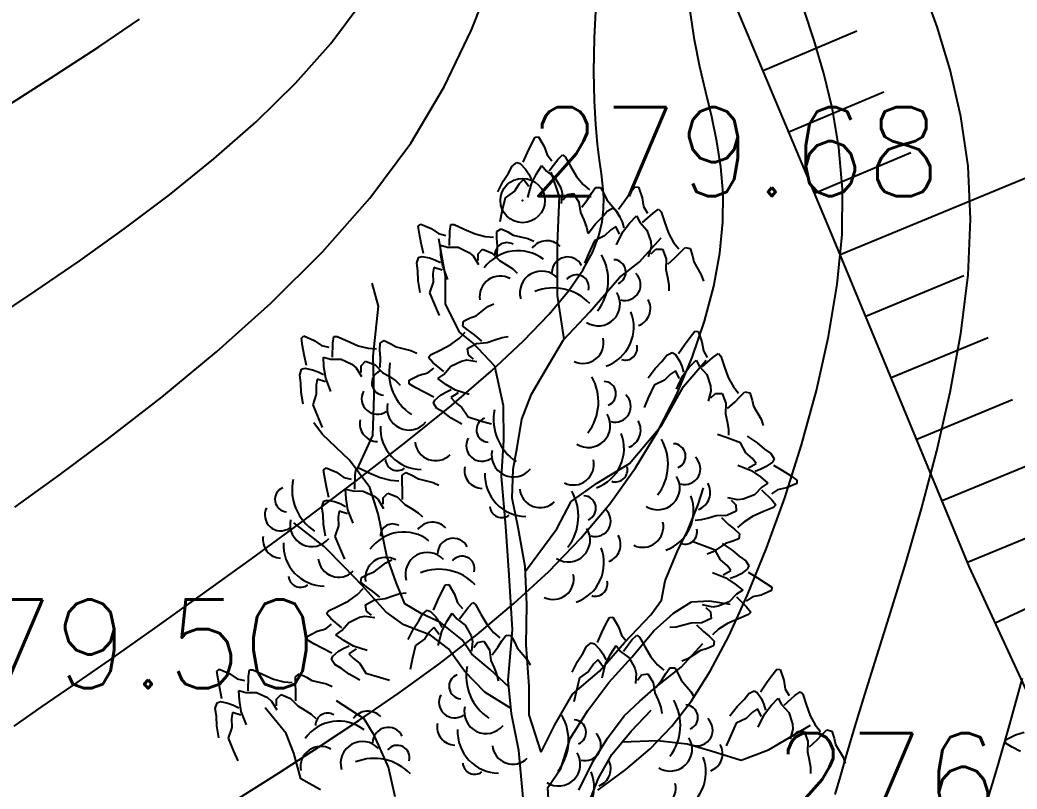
# Model space of a CAD drawing. Header units: millimetres. Extents: x 524954 to 526204, y 9523489 to 9524010.
# Drawn here: x 526040 to 526051.23, y 9523760.76 to 9523769.42 of the extents above; entities that cross this region are included whole.
import ezdxf

# ---------------------------------------------------------------- set-up
doc = ezdxf.new("R2010")
doc.units = ezdxf.units.MM
doc.header["$PDMODE"] = 32
doc.header["$PDSIZE"] = 0.5
doc.linetypes.add('ACAD_ISO12W100', pattern=[21, 12, -3, 0, -3, 0, -3])
for name, color, linetype in [('Arbre', 34, 'ACAD_ISO12W100'), ('CN_01_00', 3, 'Continuous'), ('CN_02_00', 4, 'Continuous'), ('CN_05_00', 6, 'Continuous'), ('CN_10_00', 1, 'Continuous'), ('Haut_Talus', 30, 'Continuous'), ('Talus', 2, 'Continuous'), ('TopoAlt', 3, 'Continuous'), ('TOPOJIS', 7, 'Continuous')]:
    doc.layers.add(name, color=color, linetype=linetype)
doc.styles.add('Simplex 1.0', font='Simplex.shx', dxfattribs={"width": 0.99, "height": 1})

# ---------------------------------------------------------------- blocks, each defined once
blk = doc.blocks.new('TCPOINT M')
at = {"color": 0}
blk.add_point((0, 0), dxfattribs=at)
at = {"layer": 'TopoAlt', "style": 'Simplex 1.0', "width": 0.99}
blk.add_attdef('ALT', (0.15, 0.15), '', height=1, dxfattribs=at)
blk = doc.blocks.new('v088')
at = {"color": 3, "linetype": 'Continuous'}
for p, q in [((-0.024, 12.318), (0.016, 12.396)), ((0.016, 12.396), (0.055, 12.4)), ((0.055, 12.4), (0.118, 12.291)), ((-0.069, 12.224), (-0.024, 12.318)), ((0.118, 12.291), (0.152, 12.195)), ((-0.118, 12.113), (-0.069, 12.224)), ((0.152, 12.195), (0.207, 12.131)), ((0.175, 12.015), (0.272, 12.144)), ((0.272, 12.144), (0.324, 12.197)), ((0.324, 12.197), (0.356, 12.175)), ((0.356, 12.175), (0.415, 12.069)), ((-0.283, 11.991), (-0.243, 12.069)), ((-0.243, 12.069), (-0.188, 12.111)), ((-0.188, 12.111), (-0.15, 12.099)), ((-0.15, 12.099), (-0.092, 12.035)), ((-0.092, 12.035), (-0.054, 11.98)), ((0.032, 11.984), (0.092, 12.078)), ((0.092, 12.078), (0.144, 12.013)), ((0.415, 12.069), (0.484, 11.953)), ((-0.344, 11.901), (-0.283, 11.991)), ((-0.112, 11.918), (-0.162, 11.869)), ((-0.054, 11.839), (-0.112, 11.918)), ((-0.054, 11.98), (-0.022, 11.919)), ((-0.025, 11.872), (0.032, 11.984)), ((0.144, 12.013), (0.24, 11.942)), ((0.24, 11.942), (0.305, 11.825)), ((0.484, 11.953), (0.56, 11.862)), ((-0.403, 11.78), (-0.344, 11.901)), ((-0.162, 11.869), (-0.217, 11.788)), ((-0.066, 11.715), (-0.025, 11.872)), ((0.305, 11.825), (0.32, 11.765)), ((0.56, 11.862), (0.63, 11.801)), ((0.653, 11.766), (0.699, 11.829)), ((0.699, 11.829), (0.754, 11.828)), ((0.754, 11.828), (0.796, 11.754)), ((1.089, 11.768), (1.142, 11.837)), ((1.142, 11.837), (1.181, 11.833)), ((1.181, 11.833), (1.223, 11.714)), ((-0.32, 11.714), (-0.357, 11.558)), ((-0.217, 11.788), (-0.32, 11.714)), ((0.32, 11.765), (0.311, 11.65)), ((0.334, 11.69), (0.378, 11.749)), ((0.378, 11.749), (0.45, 11.762)), ((0.45, 11.762), (0.511, 11.664)), ((0.542, 11.608), (0.608, 11.694)), ((0.608, 11.694), (0.653, 11.766)), ((0.796, 11.754), (0.824, 11.689)), ((0.824, 11.689), (0.934, 11.561)), ((0.958, 11.583), (1.027, 11.683)), ((1.027, 11.683), (1.089, 11.768)), ((1.223, 11.714), (1.239, 11.614)), ((0.511, 11.664), (0.53, 11.547)), ((0.827, 11.564), (0.889, 11.595)), ((0.889, 11.595), (0.923, 11.575)), ((0.923, 11.575), (0.969, 11.502)), ((1.239, 11.614), (1.281, 11.541)), ((1.346, 11.541), (1.408, 11.583)), ((1.408, 11.583), (1.435, 11.556)), ((-0.357, 11.558), (-0.382, 11.444)), ((0.53, 11.547), (0.565, 11.463)), ((0.565, 11.463), (0.596, 11.383)), ((0.696, 11.418), (0.773, 11.494)), ((0.773, 11.494), (0.827, 11.564)), ((0.934, 11.561), (0.97, 11.497)), ((0.969, 11.502), (0.996, 11.441)), ((1.081, 11.429), (1.158, 11.51)), ((1.158, 11.51), (1.196, 11.437)), ((1.227, 11.433), (1.346, 11.541)), ((1.435, 11.556), (1.473, 11.441)), ((-1.299, 11.392), (-1.27, 11.417)), ((-1.285, 11.305), (-1.299, 11.392)), ((-1.27, 11.417), (-1.154, 11.366)), ((-1.154, 11.366), (-1.07, 11.309)), ((-0.943, 11.337), (-0.932, 11.411)), ((-0.932, 11.411), (-0.894, 11.412)), ((-0.894, 11.412), (-0.784, 11.361)), ((-0.784, 11.361), (-0.66, 11.307)), ((-0.413, 11.333), (-0.367, 11.365)), ((-0.367, 11.365), (-0.29, 11.329)), ((0.596, 11.383), (0.609, 11.315)), ((0.615, 11.31), (0.696, 11.418)), ((0.869, 11.352), (0.8, 11.283)), ((0.927, 11.391), (0.869, 11.352)), ((0.969, 11.302), (0.927, 11.391)), ((0.996, 11.441), (1.016, 11.375)), ((1.004, 11.329), (1.081, 11.429)), ((1.196, 11.437), (1.277, 11.348)), ((1.277, 11.348), (1.319, 11.221)), ((1.473, 11.441), (1.519, 11.314)), ((-1.266, 11.203), (-1.285, 11.305)), ((-1.07, 11.309), (-0.988, 11.29)), ((-0.947, 11.176), (-0.943, 11.337)), ((-0.66, 11.307), (-0.544, 11.278)), ((-0.544, 11.278), (-0.452, 11.27)), ((-0.413, 11.254), (-0.413, 11.333)), ((-0.408, 11.17), (-0.413, 11.254)), ((-0.29, 11.329), (-0.229, 11.292)), ((-0.229, 11.292), (-0.065, 11.254)), ((-0.065, 11.254), (0.001, 11.223)), ((0.8, 11.283), (0.685, 11.229)), ((0.935, 11.183), (1.004, 11.329)), ((1.519, 11.314), (1.577, 11.21)), ((-1.241, 11.084), (-1.266, 11.203)), ((-1.05, 11.179), (-0.971, 11.157)), ((-1.044, 11.067), (-1.05, 11.179)), ((-0.971, 11.157), (-0.851, 11.155)), ((-0.851, 11.155), (-0.73, 11.098)), ((-0.626, 11.08), (-0.576, 11.133)), ((-0.576, 11.133), (-0.468, 11.09)), ((-0.41, 11.061), (-0.408, 11.17)), ((0.685, 11.229), (0.619, 11.083)), ((1.323, 11.16), (1.292, 11.048)), ((1.319, 11.221), (1.323, 11.16)), ((1.323, 11.083), (1.377, 11.133)), ((1.377, 11.133), (1.45, 11.133)), ((1.45, 11.133), (1.492, 11.025)), ((1.577, 11.21), (1.635, 11.137)), ((1.65, 11.098), (1.708, 11.152)), ((1.708, 11.152), (1.762, 11.141)), ((1.762, 11.141), (1.789, 11.06)), ((-1.317, 10.975), (-1.297, 11.041)), ((-1.297, 11.041), (-1.259, 11.053)), ((-1.259, 11.053), (-1.174, 11.037)), ((-1.174, 11.037), (-1.111, 11.014)), ((-1.111, 11.014), (-1.05, 10.983)), ((-1.024, 10.943), (-1.044, 11.067)), ((-0.73, 11.098), (-0.682, 11.059)), ((-0.682, 11.059), (-0.622, 10.96)), ((-0.626, 11.006), (-0.626, 11.08)), ((-0.468, 11.09), (-0.384, 11.005)), ((0.619, 11.083), (0.573, 10.975)), ((1.492, 11.025), (1.489, 10.906)), ((1.512, 10.964), (1.592, 11.037)), ((1.592, 11.037), (1.65, 11.098)), ((1.789, 11.06), (1.804, 10.991)), ((-1.303, 10.889), (-1.317, 10.975)), ((-1.122, 10.929), (-1.134, 10.861)), ((-1.029, 10.899), (-1.122, 10.929)), ((-0.966, 10.792), (-1.024, 10.943)), ((-0.384, 11.005), (-0.307, 10.958)), ((-0.307, 10.958), (-0.234, 10.911)), ((-0.234, 10.911), (-0.184, 10.864)), ((1.489, 10.906), (1.508, 10.818)), ((1.804, 10.991), (1.889, 10.844)), ((-1.3, 10.78), (-1.303, 10.889)), ((-1.134, 10.861), (-1.131, 10.763)), ((1.508, 10.818), (1.523, 10.733)), ((1.889, 10.844), (1.912, 10.775)), ((-1.277, 10.647), (-1.3, 10.78)), ((-1.131, 10.763), (-1.171, 10.642)), ((1.523, 10.733), (1.523, 10.664)), ((-1.171, 10.642), (-1.109, 10.494)), ((-1.109, 10.494), (-1.063, 10.387)), ((-0.648, 10.385), (-0.514, 10.488)), ((-0.514, 10.488), (-0.448, 10.519)), ((-0.791, 10.323), (-0.715, 10.36)), ((-0.715, 10.36), (-0.648, 10.385)), ((-0.796, 10.268), (-0.791, 10.323)), ((-0.735, 10.218), (-0.796, 10.268)), ((-2.616, 10.132), (-2.587, 10.158)), ((-2.603, 10.046), (-2.616, 10.132)), ((-2.587, 10.158), (-2.471, 10.107)), ((-2.261, 10.077), (-2.249, 10.151)), ((-2.249, 10.151), (-2.211, 10.152)), ((-2.211, 10.152), (-2.101, 10.101)), ((-0.931, 10.06), (-0.836, 10.131)), ((-0.836, 10.131), (-0.771, 10.198)), ((-0.666, 10.169), (-0.735, 10.218)), ((-0.583, 10.098), (-0.666, 10.169)), ((-0.523, 10.083), (-0.438, 10.113)), ((-0.438, 10.113), (-0.356, 10.14)), ((-0.356, 10.14), (-0.287, 10.149)), ((1.7, 10.058), (1.762, 10.142)), ((1.762, 10.142), (1.816, 10.212)), ((1.816, 10.212), (1.854, 10.208)), ((1.854, 10.208), (1.896, 10.089)), ((-2.583, 9.943), (-2.603, 10.046)), ((-2.471, 10.107), (-2.388, 10.049)), ((-2.388, 10.049), (-2.306, 10.03)), ((-2.264, 9.917), (-2.261, 10.077)), ((-2.101, 10.101), (-1.977, 10.047)), ((-1.977, 10.047), (-1.862, 10.018)), ((-1.862, 10.018), (-1.769, 10.01)), ((-1.731, 9.995), (-1.73, 10.074)), ((-1.73, 10.074), (-1.685, 10.105)), ((-1.685, 10.105), (-1.608, 10.069)), ((-1.608, 10.069), (-1.547, 10.033)), ((-1.547, 10.033), (-1.382, 9.994)), ((-1.161, 9.945), (-1.051, 9.998)), ((-1.051, 9.998), (-0.931, 10.06)), ((-0.743, 10.015), (-0.642, 10.071)), ((-0.734, 9.943), (-0.743, 10.015)), ((-0.642, 10.071), (-0.523, 10.083)), ((1.631, 9.958), (1.7, 10.058)), ((1.896, 10.089), (1.912, 9.989)), ((-2.558, 9.824), (-2.583, 9.943)), ((-2.368, 9.919), (-2.288, 9.897)), ((-2.362, 9.808), (-2.368, 9.919)), ((-2.288, 9.897), (-2.168, 9.895)), ((-2.168, 9.895), (-2.047, 9.839)), ((-1.725, 9.911), (-1.731, 9.995)), ((-1.728, 9.802), (-1.725, 9.911)), ((-1.382, 9.994), (-1.316, 9.963)), ((-1.184, 9.915), (-1.161, 9.945)), ((-1.134, 9.859), (-1.184, 9.915)), ((-0.814, 9.874), (-0.753, 9.886)), ((-0.753, 9.886), (-0.639, 9.87)), ((-0.677, 9.896), (-0.734, 9.943)), ((1.446, 9.869), (1.5, 9.939)), ((1.5, 9.939), (1.562, 9.969)), ((1.562, 9.969), (1.596, 9.95)), ((1.596, 9.95), (1.643, 9.877)), ((1.754, 9.804), (1.831, 9.885)), ((1.831, 9.885), (1.869, 9.812)), ((1.9, 9.808), (2.019, 9.915)), ((1.912, 9.989), (1.954, 9.915)), ((2.019, 9.915), (2.081, 9.958)), ((2.081, 9.958), (2.108, 9.931)), ((2.108, 9.931), (2.146, 9.815)), ((-2.634, 9.715), (-2.614, 9.781)), ((-2.614, 9.781), (-2.576, 9.793)), ((-2.576, 9.793), (-2.492, 9.777)), ((-2.492, 9.777), (-2.428, 9.754)), ((-2.342, 9.683), (-2.362, 9.808)), ((-2.047, 9.839), (-2, 9.799)), ((-2, 9.799), (-1.94, 9.7)), ((-1.944, 9.746), (-1.943, 9.82)), ((-1.943, 9.82), (-1.893, 9.873)), ((-1.893, 9.873), (-1.786, 9.83)), ((-1.786, 9.83), (-1.702, 9.745)), ((-1.192, 9.743), (-1.125, 9.794)), ((-1.012, 9.755), (-1.134, 9.859)), ((-1.011, 9.724), (-0.934, 9.816)), ((-0.934, 9.816), (-0.814, 9.874)), ((1.289, 9.685), (1.369, 9.792)), ((1.369, 9.792), (1.446, 9.869)), ((1.643, 9.877), (1.669, 9.815)), ((1.669, 9.815), (1.689, 9.75)), ((1.677, 9.704), (1.754, 9.804)), ((1.869, 9.812), (1.95, 9.723)), ((2.146, 9.815), (2.193, 9.689)), ((-2.621, 9.629), (-2.634, 9.715)), ((-2.439, 9.669), (-2.451, 9.601)), ((-2.346, 9.639), (-2.439, 9.669)), ((-2.428, 9.754), (-2.368, 9.723)), ((-2.283, 9.532), (-2.342, 9.683)), ((-1.702, 9.745), (-1.624, 9.699)), ((-1.624, 9.699), (-1.552, 9.652)), ((-1.402, 9.657), (-1.289, 9.715)), ((-1.289, 9.715), (-1.192, 9.743)), ((-1.079, 9.676), (-1.011, 9.724)), ((-0.989, 9.611), (-1.079, 9.676)), ((1.542, 9.727), (1.473, 9.658)), ((1.6, 9.765), (1.542, 9.727)), ((1.643, 9.677), (1.6, 9.765)), ((1.608, 9.558), (1.677, 9.704)), ((1.95, 9.723), (1.993, 9.596)), ((2.193, 9.689), (2.25, 9.585)), ((-2.617, 9.52), (-2.621, 9.629)), ((-2.451, 9.601), (-2.448, 9.503)), ((-1.552, 9.652), (-1.502, 9.604)), ((-1.401, 9.619), (-1.402, 9.657)), ((-1.325, 9.574), (-1.401, 9.619)), ((-1.233, 9.524), (-1.325, 9.574)), ((-0.88, 9.547), (-0.989, 9.611)), ((-0.989, 9.525), (-0.927, 9.553)), ((-0.726, 9.498), (-0.88, 9.547)), ((1.358, 9.604), (1.292, 9.458)), ((1.473, 9.658), (1.358, 9.604)), ((1.993, 9.596), (1.996, 9.535)), ((2.25, 9.585), (2.308, 9.512)), ((-2.595, 9.387), (-2.617, 9.52)), ((-2.448, 9.503), (-2.488, 9.382)), ((-1.125, 9.469), (-1.233, 9.524)), ((-1.128, 9.398), (-1.113, 9.435)), ((-1.113, 9.435), (-1.047, 9.49)), ((-1.047, 9.49), (-0.989, 9.525)), ((-0.848, 9.516), (-0.931, 9.463)), ((-0.931, 9.463), (-0.885, 9.411)), ((1.292, 9.458), (1.246, 9.35)), ((1.996, 9.535), (1.966, 9.423)), ((1.996, 9.458), (2.05, 9.508)), ((2.05, 9.508), (2.123, 9.508)), ((2.123, 9.508), (2.166, 9.4)), ((2.266, 9.412), (2.323, 9.473)), ((2.323, 9.473), (2.381, 9.527)), ((2.381, 9.527), (2.435, 9.515)), ((2.435, 9.515), (2.462, 9.435)), ((2.462, 9.435), (2.477, 9.365)), ((-2.488, 9.382), (-2.427, 9.234)), ((-1.089, 9.341), (-1.128, 9.398)), ((-1.014, 9.297), (-1.089, 9.341)), ((-0.885, 9.411), (-0.807, 9.351)), ((-0.807, 9.351), (-0.739, 9.244)), ((2.166, 9.4), (2.162, 9.281)), ((2.185, 9.338), (2.266, 9.412)), ((2.477, 9.365), (2.562, 9.219)), ((-2.427, 9.234), (-2.38, 9.127)), ((-0.927, 9.231), (-1.014, 9.297)), ((-0.81, 9.165), (-0.927, 9.231)), ((-0.739, 9.244), (-0.586, 9.198)), ((2.162, 9.281), (2.181, 9.192)), ((2.562, 9.219), (2.585, 9.15)), ((-0.586, 9.198), (-0.473, 9.166)), ((2.181, 9.192), (2.196, 9.108)), ((2.196, 9.108), (2.196, 9.038)), ((2.18, 9.009), (2.07, 9.048)), ((2.33, 8.953), (2.18, 9.009)), ((2.406, 9.027), (2.519, 8.953)), ((2.391, 8.841), (2.33, 8.953)), ((2.519, 8.953), (2.601, 8.881)), ((2.601, 8.881), (2.673, 8.832)), ((2.465, 8.776), (2.391, 8.841)), ((2.507, 8.721), (2.465, 8.776)), ((2.673, 8.832), (2.708, 8.773)), ((2.708, 8.773), (2.691, 8.737)), ((-2.366, 8.647), (-2.337, 8.672)), ((-2.337, 8.672), (-2.221, 8.621)), ((-2.011, 8.592), (-1.999, 8.665)), ((-1.999, 8.665), (-1.961, 8.666)), ((-1.961, 8.666), (-1.851, 8.615)), ((2.3, 8.701), (2.45, 8.641)), ((2.421, 8.673), (2.507, 8.721)), ((2.561, 8.655), (2.497, 8.632)), ((2.621, 8.686), (2.561, 8.655)), ((2.691, 8.737), (2.621, 8.686)), ((2.701, 8.703), (2.805, 8.64)), ((-2.353, 8.56), (-2.366, 8.647)), ((-2.333, 8.457), (-2.353, 8.56)), ((-2.221, 8.621), (-2.138, 8.563)), ((-2.138, 8.563), (-2.056, 8.544)), ((-2.014, 8.431), (-2.011, 8.592)), ((-1.851, 8.615), (-1.727, 8.562)), ((-1.727, 8.562), (-1.612, 8.532)), ((-1.481, 8.509), (-1.48, 8.588)), ((-1.48, 8.588), (-1.435, 8.619)), ((-1.435, 8.619), (-1.357, 8.583)), ((-1.357, 8.583), (-1.297, 8.547)), ((-1.297, 8.547), (-1.132, 8.508)), ((2.45, 8.641), (2.555, 8.57)), ((2.555, 8.57), (2.64, 8.498)), ((2.805, 8.64), (2.893, 8.584)), ((2.893, 8.584), (2.966, 8.534)), ((-2.308, 8.338), (-2.333, 8.457)), ((-2.118, 8.433), (-2.038, 8.411)), ((-2.112, 8.322), (-2.118, 8.433)), ((-1.612, 8.532), (-1.519, 8.524)), ((-1.475, 8.425), (-1.481, 8.509)), ((-1.478, 8.316), (-1.475, 8.425)), ((-1.132, 8.508), (-1.066, 8.477)), ((2.57, 8.455), (2.487, 8.369)), ((2.568, 8.425), (2.683, 8.312)), ((2.64, 8.498), (2.57, 8.455)), ((2.749, 8.424), (2.679, 8.378)), ((2.848, 8.446), (2.749, 8.424)), ((2.964, 8.496), (2.848, 8.446)), ((2.966, 8.534), (2.964, 8.496)), ((-2.092, 8.197), (-2.112, 8.322)), ((-2.038, 8.411), (-1.918, 8.409)), ((-1.918, 8.409), (-1.797, 8.353)), ((-1.797, 8.353), (-1.75, 8.313)), ((-1.75, 8.313), (-1.69, 8.215)), ((-1.694, 8.261), (-1.693, 8.334)), ((-1.693, 8.334), (-1.643, 8.387)), ((-1.643, 8.387), (-1.536, 8.344)), ((-1.536, 8.344), (-1.452, 8.259)), ((2.301, 8.311), (2.188, 8.335)), ((2.362, 8.319), (2.301, 8.311)), ((2.487, 8.369), (2.362, 8.319)), ((2.683, 8.312), (2.729, 8.254)), ((-2.384, 8.23), (-2.364, 8.296)), ((-2.371, 8.143), (-2.384, 8.23)), ((-2.364, 8.296), (-2.326, 8.308)), ((-2.326, 8.308), (-2.242, 8.291)), ((-2.242, 8.291), (-2.178, 8.268)), ((-2.178, 8.268), (-2.118, 8.237)), ((-1.452, 8.259), (-1.374, 8.213)), ((-1.374, 8.213), (-1.302, 8.166)), ((2.225, 8.306), (2.278, 8.256)), ((2.278, 8.256), (2.282, 8.183)), ((2.704, 8.225), (2.591, 8.179)), ((2.729, 8.254), (2.704, 8.225)), ((-2.367, 8.034), (-2.371, 8.143)), ((-2.189, 8.184), (-2.201, 8.115)), ((-2.201, 8.115), (-2.198, 8.017)), ((-2.096, 8.154), (-2.189, 8.184)), ((-2.033, 8.047), (-2.092, 8.197)), ((-1.302, 8.166), (-1.252, 8.118)), ((1.971, 8.105), (1.888, 8.085)), ((2.058, 8.13), (1.971, 8.105)), ((2.178, 8.134), (2.058, 8.13)), ((2.117, 8.111), (2.195, 8.035)), ((2.282, 8.183), (2.178, 8.134)), ((2.467, 8.125), (2.367, 8.061)), ((2.591, 8.179), (2.467, 8.125)), ((-2.345, 7.902), (-2.367, 8.034)), ((-2.198, 8.017), (-2.238, 7.897)), ((1.888, 8.085), (1.819, 8.08)), ((2.195, 8.035), (2.261, 7.981)), ((2.261, 7.981), (2.318, 7.927)), ((2.367, 8.061), (2.298, 7.999)), ((-2.238, 7.897), (-2.177, 7.749)), ((2.31, 7.872), (2.231, 7.841)), ((2.318, 7.927), (2.31, 7.872)), ((1.896, 7.802), (1.786, 7.841)), ((2.046, 7.746), (1.896, 7.802)), ((2.163, 7.821), (2.022, 7.727)), ((2.123, 7.82), (2.235, 7.746)), ((2.231, 7.841), (2.163, 7.821)), ((-2.177, 7.749), (-2.13, 7.641)), ((2.022, 7.727), (1.955, 7.7)), ((2.107, 7.634), (2.046, 7.746)), ((2.235, 7.746), (2.317, 7.675)), ((2.317, 7.675), (2.389, 7.625)), ((-1.797, 7.5), (-1.663, 7.603)), ((-1.663, 7.603), (-1.598, 7.634)), ((2.181, 7.57), (2.107, 7.634)), ((2.223, 7.514), (2.181, 7.57)), ((2.407, 7.53), (2.337, 7.479)), ((2.389, 7.625), (2.424, 7.566)), ((2.424, 7.566), (2.407, 7.53)), ((-1.945, 7.383), (-1.94, 7.438)), ((-1.94, 7.438), (-1.864, 7.475)), ((-1.864, 7.475), (-1.797, 7.5)), ((2.016, 7.494), (2.166, 7.434)), ((2.137, 7.467), (2.223, 7.514)), ((2.166, 7.434), (2.271, 7.363)), ((2.277, 7.448), (2.213, 7.425)), ((2.337, 7.479), (2.277, 7.448)), ((2.417, 7.496), (2.521, 7.433)), ((2.521, 7.433), (2.609, 7.377)), ((-1.985, 7.246), (-1.92, 7.313)), ((-1.884, 7.333), (-1.945, 7.383)), ((-1.815, 7.284), (-1.884, 7.333)), ((-1.034, 7.275), (-0.994, 7.353)), ((-0.994, 7.353), (-0.955, 7.356)), ((-0.955, 7.356), (-0.891, 7.247)), ((2.271, 7.363), (2.357, 7.292)), ((2.609, 7.377), (2.682, 7.328)), ((2.682, 7.328), (2.68, 7.289)), ((-2.081, 7.175), (-1.985, 7.246)), ((-1.732, 7.213), (-1.815, 7.284)), ((-1.791, 7.186), (-1.672, 7.198)), ((-1.672, 7.198), (-1.587, 7.228)), ((-1.587, 7.228), (-1.505, 7.255)), ((-1.505, 7.255), (-1.436, 7.264)), ((-1.078, 7.18), (-1.034, 7.275)), ((-0.891, 7.247), (-0.858, 7.151)), ((2.286, 7.249), (2.203, 7.162)), ((2.284, 7.218), (2.399, 7.105)), ((2.357, 7.292), (2.286, 7.249)), ((2.465, 7.218), (2.395, 7.171)), ((2.564, 7.239), (2.465, 7.218)), ((2.68, 7.289), (2.564, 7.239)), ((-2.31, 7.06), (-2.2, 7.113)), ((-2.2, 7.113), (-2.081, 7.175)), ((-1.892, 7.13), (-1.791, 7.186)), ((-1.883, 7.058), (-1.892, 7.13)), ((-1.128, 7.069), (-1.078, 7.18)), ((-0.858, 7.151), (-0.802, 7.088)), ((-0.835, 6.972), (-0.738, 7.1)), ((-0.738, 7.1), (-0.686, 7.153)), ((-0.686, 7.153), (-0.654, 7.131)), ((-0.654, 7.131), (-0.595, 7.025)), ((2.018, 7.104), (1.904, 7.128)), ((1.941, 7.1), (1.994, 7.049)), ((2.079, 7.112), (2.018, 7.104)), ((2.203, 7.162), (2.079, 7.112)), ((2.399, 7.105), (2.445, 7.047)), ((-2.333, 7.03), (-2.31, 7.06)), ((-2.283, 6.974), (-2.333, 7.03)), ((-2.161, 6.87), (-2.283, 6.974)), ((-2.083, 6.931), (-1.963, 6.989)), ((-1.963, 6.989), (-1.902, 7.001)), ((-1.902, 7.001), (-1.788, 6.985)), ((-1.826, 7.011), (-1.883, 7.058)), ((-1.293, 6.947), (-1.253, 7.025)), ((-1.253, 7.025), (-1.198, 7.067)), ((-1.198, 7.067), (-1.16, 7.055)), ((-1.16, 7.055), (-1.101, 6.992)), ((-1.101, 6.992), (-1.063, 6.936)), ((-0.978, 6.941), (-0.918, 7.034)), ((-0.918, 7.034), (-0.866, 6.97)), ((-0.866, 6.97), (-0.77, 6.898)), ((-0.595, 7.025), (-0.526, 6.909)), ((0.813, 6.909), (0.853, 6.987)), ((0.853, 6.987), (0.891, 6.991)), ((0.891, 6.991), (0.955, 6.881)), ((1.999, 6.976), (1.894, 6.927)), ((1.994, 7.049), (1.999, 6.976)), ((2.307, 6.972), (2.184, 6.918)), ((2.42, 7.018), (2.307, 6.972)), ((2.445, 7.047), (2.42, 7.018)), ((-2.439, 6.83), (-2.342, 6.858)), ((-2.342, 6.858), (-2.275, 6.909)), ((-2.161, 6.839), (-2.083, 6.931)), ((-1.413, 6.737), (-1.354, 6.857)), ((-1.354, 6.857), (-1.293, 6.947)), ((-1.122, 6.874), (-1.172, 6.826)), ((-1.064, 6.795), (-1.122, 6.874)), ((-1.063, 6.936), (-1.032, 6.875)), ((-1.035, 6.828), (-0.978, 6.941)), ((-0.77, 6.898), (-0.705, 6.781)), ((-0.526, 6.909), (-0.45, 6.818)), ((0.768, 6.815), (0.813, 6.909)), ((0.955, 6.881), (0.989, 6.786)), ((1.604, 6.878), (1.535, 6.874)), ((1.688, 6.899), (1.604, 6.878)), ((1.775, 6.923), (1.688, 6.899)), ((1.894, 6.927), (1.775, 6.923)), ((1.834, 6.904), (1.912, 6.828)), ((2.084, 6.854), (2.014, 6.792)), ((2.184, 6.918), (2.084, 6.854)), ((-2.551, 6.772), (-2.439, 6.83)), ((-2.55, 6.734), (-2.551, 6.772)), ((-2.228, 6.791), (-2.161, 6.839)), ((-2.138, 6.726), (-2.228, 6.791)), ((-1.227, 6.745), (-1.33, 6.67)), ((-1.172, 6.826), (-1.227, 6.745)), ((-1.076, 6.671), (-1.035, 6.828)), ((-0.705, 6.781), (-0.69, 6.721)), ((-0.45, 6.818), (-0.379, 6.757)), ((-0.357, 6.722), (-0.31, 6.785)), ((-0.31, 6.785), (-0.255, 6.784)), ((-0.255, 6.784), (-0.214, 6.71)), ((0.719, 6.703), (0.768, 6.815)), ((0.989, 6.786), (1.044, 6.722)), ((1.108, 6.734), (1.161, 6.787)), ((1.161, 6.787), (1.192, 6.766)), ((1.192, 6.766), (1.252, 6.66)), ((1.912, 6.828), (1.977, 6.774)), ((1.977, 6.774), (2.034, 6.72)), ((-2.475, 6.689), (-2.55, 6.734)), ((-2.383, 6.639), (-2.475, 6.689)), ((-2.274, 6.584), (-2.383, 6.639)), ((-2.196, 6.606), (-2.138, 6.64)), ((-2.029, 6.662), (-2.138, 6.726)), ((-2.138, 6.64), (-2.076, 6.668)), ((-1.998, 6.632), (-2.08, 6.578)), ((-1.875, 6.613), (-2.029, 6.662)), ((-1.33, 6.67), (-1.367, 6.514)), ((-0.69, 6.721), (-0.699, 6.606)), ((-0.675, 6.646), (-0.632, 6.705)), ((-0.632, 6.705), (-0.56, 6.719)), ((-0.56, 6.719), (-0.498, 6.621)), ((-0.468, 6.564), (-0.402, 6.651)), ((-0.402, 6.651), (-0.357, 6.722)), ((-0.214, 6.71), (-0.186, 6.645)), ((-0.186, 6.645), (-0.075, 6.517)), ((0.554, 6.582), (0.594, 6.66)), ((0.594, 6.66), (0.649, 6.702)), ((0.649, 6.702), (0.686, 6.689)), ((0.686, 6.689), (0.745, 6.626)), ((0.868, 6.575), (0.929, 6.669)), ((0.929, 6.669), (0.98, 6.604)), ((1.011, 6.606), (1.108, 6.734)), ((1.252, 6.66), (1.321, 6.544)), ((1.947, 6.634), (1.879, 6.614)), ((2.026, 6.666), (1.947, 6.634)), ((2.034, 6.72), (2.026, 6.666)), ((-2.277, 6.513), (-2.262, 6.55)), ((-2.262, 6.55), (-2.196, 6.606)), ((-2.08, 6.578), (-2.034, 6.526)), ((-2.034, 6.526), (-1.957, 6.466)), ((-1.367, 6.514), (-1.392, 6.4)), ((-0.498, 6.621), (-0.48, 6.503)), ((-0.075, 6.517), (-0.04, 6.453)), ((0.493, 6.492), (0.554, 6.582)), ((0.745, 6.626), (0.783, 6.571)), ((0.783, 6.571), (0.814, 6.51)), ((0.811, 6.463), (0.868, 6.575)), ((0.98, 6.604), (1.076, 6.532)), ((1.076, 6.532), (1.141, 6.416)), ((1.321, 6.544), (1.397, 6.452)), ((1.738, 6.52), (1.671, 6.493)), ((1.879, 6.614), (1.738, 6.52)), ((-3.568, 6.377), (-3.539, 6.402)), ((-3.539, 6.402), (-3.423, 6.351)), ((-2.238, 6.456), (-2.277, 6.513)), ((-2.163, 6.412), (-2.238, 6.456)), ((-2.076, 6.346), (-2.163, 6.412)), ((-1.957, 6.466), (-1.888, 6.359)), ((-0.48, 6.503), (-0.444, 6.419)), ((-0.444, 6.419), (-0.414, 6.339)), ((0.433, 6.371), (0.493, 6.492)), ((0.675, 6.46), (0.62, 6.379)), ((0.724, 6.509), (0.675, 6.46)), ((0.782, 6.43), (0.724, 6.509)), ((0.771, 6.306), (0.811, 6.463)), ((1.141, 6.416), (1.157, 6.356)), ((1.397, 6.452), (1.467, 6.391)), ((1.489, 6.356), (1.536, 6.42)), ((1.536, 6.42), (1.591, 6.419)), ((1.591, 6.419), (1.633, 6.344)), ((2.685, 6.334), (2.739, 6.404)), ((2.739, 6.404), (2.777, 6.4)), ((-3.555, 6.29), (-3.568, 6.377)), ((-3.535, 6.188), (-3.555, 6.29)), ((-3.423, 6.351), (-3.34, 6.294)), ((-3.34, 6.294), (-3.258, 6.275)), ((-3.216, 6.161), (-3.213, 6.322)), ((-3.213, 6.322), (-3.201, 6.396)), ((-3.201, 6.396), (-3.163, 6.397)), ((-3.163, 6.397), (-3.053, 6.346)), ((-3.053, 6.346), (-2.929, 6.292)), ((-2.929, 6.292), (-2.814, 6.263)), ((-2.683, 6.24), (-2.682, 6.318)), ((-2.682, 6.318), (-2.637, 6.35)), ((-2.637, 6.35), (-2.56, 6.314)), ((-2.56, 6.314), (-2.499, 6.278)), ((-1.959, 6.28), (-2.076, 6.346)), ((-1.888, 6.359), (-1.735, 6.313)), ((-1.735, 6.313), (-1.622, 6.281)), ((-0.414, 6.339), (-0.401, 6.271)), ((0.516, 6.305), (0.479, 6.149)), ((0.62, 6.379), (0.516, 6.305)), ((1.157, 6.356), (1.147, 6.241)), ((1.171, 6.28), (1.215, 6.339)), ((1.215, 6.339), (1.286, 6.353)), ((1.286, 6.353), (1.348, 6.255)), ((1.444, 6.285), (1.489, 6.356)), ((1.633, 6.344), (1.661, 6.279)), ((2.623, 6.25), (2.685, 6.334)), ((2.777, 6.4), (2.82, 6.28)), ((-3.51, 6.069), (-3.535, 6.188)), ((-2.814, 6.263), (-2.721, 6.255)), ((-2.677, 6.155), (-2.683, 6.24)), ((-2.499, 6.278), (-2.334, 6.239)), ((-2.334, 6.239), (-2.268, 6.208)), ((1.348, 6.255), (1.367, 6.137)), ((1.378, 6.198), (1.444, 6.285)), ((1.661, 6.279), (1.771, 6.151)), ((2.554, 6.15), (2.623, 6.25)), ((2.82, 6.28), (2.835, 6.18)), ((2.835, 6.18), (2.877, 6.107)), ((-3.32, 6.164), (-3.24, 6.142)), ((-3.314, 6.053), (-3.32, 6.164)), ((-3.24, 6.142), (-3.121, 6.14)), ((-3.121, 6.14), (-2.999, 6.083)), ((-2.999, 6.083), (-2.952, 6.044)), ((-2.895, 6.065), (-2.845, 6.118)), ((-2.845, 6.118), (-2.738, 6.075)), ((-2.738, 6.075), (-2.654, 5.99)), ((-2.68, 6.046), (-2.677, 6.155)), ((0.479, 6.149), (0.454, 6.035)), ((1.367, 6.137), (1.402, 6.054)), ((1.771, 6.151), (1.807, 6.088)), ((2.37, 6.061), (2.423, 6.13)), ((2.423, 6.13), (2.485, 6.161)), ((2.485, 6.161), (2.52, 6.142)), ((2.52, 6.142), (2.566, 6.069)), ((2.566, 6.069), (2.593, 6.007)), ((2.677, 5.996), (2.754, 6.077)), ((2.754, 6.077), (2.793, 6.004)), ((2.823, 6), (2.943, 6.107)), ((2.943, 6.107), (3.004, 6.15)), ((3.004, 6.15), (3.031, 6.123)), ((3.031, 6.123), (3.07, 6.007)), ((-3.586, 5.96), (-3.566, 6.026)), ((-3.573, 5.874), (-3.586, 5.96)), ((-3.566, 6.026), (-3.528, 6.038)), ((-3.528, 6.038), (-3.444, 6.022)), ((-3.444, 6.022), (-3.38, 5.999)), ((-3.38, 5.999), (-3.32, 5.968)), ((-3.294, 5.928), (-3.314, 6.053)), ((-2.952, 6.044), (-2.892, 5.945)), ((-2.896, 5.991), (-2.895, 6.065)), ((-2.654, 5.99), (-2.576, 5.943)), ((1.402, 6.054), (1.433, 5.974)), ((1.433, 5.974), (1.446, 5.906)), ((2.212, 5.877), (2.293, 5.984)), ((2.293, 5.984), (2.37, 6.061)), ((2.523, 5.957), (2.466, 5.919)), ((2.566, 5.869), (2.523, 5.957)), ((2.593, 6.007), (2.612, 5.942)), ((2.6, 5.896), (2.677, 5.996)), ((2.793, 6.004), (2.873, 5.915)), ((3.07, 6.007), (3.116, 5.88)), ((-3.57, 5.765), (-3.573, 5.874)), ((-3.392, 5.914), (-3.403, 5.846)), ((-3.403, 5.846), (-3.4, 5.748)), ((-3.298, 5.884), (-3.392, 5.914)), ((-3.235, 5.777), (-3.294, 5.928)), ((-2.576, 5.943), (-2.504, 5.896)), ((-2.504, 5.896), (-2.454, 5.849)), ((2.396, 5.85), (2.281, 5.796)), ((2.466, 5.919), (2.396, 5.85)), ((2.531, 5.75), (2.6, 5.896)), ((2.873, 5.915), (2.916, 5.788)), ((3.116, 5.88), (3.173, 5.777)), ((-3.547, 5.632), (-3.57, 5.765)), ((-3.4, 5.748), (-3.44, 5.627)), ((2.281, 5.796), (2.216, 5.65)), ((2.916, 5.788), (2.92, 5.727)), ((3.173, 5.777), (3.231, 5.703)), ((-3.44, 5.627), (-3.379, 5.479)), ((2.216, 5.65), (2.169, 5.542)), ((2.92, 5.727), (2.889, 5.615)), ((2.92, 5.65), (2.973, 5.7)), ((2.973, 5.7), (3.047, 5.7)), ((3.047, 5.7), (3.089, 5.592)), ((3.189, 5.603), (3.247, 5.665)), ((3.247, 5.665), (3.304, 5.719)), ((3.304, 5.719), (3.358, 5.707)), ((3.358, 5.707), (3.385, 5.627)), ((3.385, 5.627), (3.4, 5.557)), ((3.089, 5.592), (3.085, 5.473)), ((3.108, 5.53), (3.189, 5.603)), ((3.4, 5.557), (3.485, 5.411)), ((-3.379, 5.479), (-3.332, 5.372)), ((3.085, 5.473), (3.104, 5.384)), ((3.485, 5.411), (3.508, 5.342)), ((3.104, 5.384), (3.12, 5.3)), ((3.12, 5.3), (3.12, 5.23)), ((-3.898, 3.83), (-3.785, 3.887)), ((-3.897, 3.791), (-3.898, 3.83)), ((-3.785, 3.887), (-3.688, 3.915)), ((-3.821, 3.747), (-3.897, 3.791)), ((-3.729, 3.697), (-3.821, 3.747))]:
    blk.add_line(p, q, dxfattribs=at)
at = {"linetype": 'Continuous'}
for p, q in [((0.29, 11.722), (0.197, 12)), ((0.27, 11.193), (0.29, 11.722)), ((-0.991, 10.831), (-1.069, 11.252)), ((1.188, 10.988), (1.437, 11.261)), ((0.269, 10.614), (0.27, 11.193)), ((0.968, 10.816), (1.188, 10.988)), ((-0.991, 10.52), (-0.991, 10.831)), ((0.634, 10.429), (0.968, 10.816)), ((-1.749, 10.491), (-1.817, 10.751)), ((0.345, 10.122), (0.269, 10.614)), ((-1.806, 9.931), (-1.749, 10.491)), ((-0.835, 10.2), (-0.991, 10.52)), ((0.336, 10.112), (0.634, 10.429)), ((-0.683, 10.078), (-0.835, 10.2)), ((0.168, 9.829), (0.336, 10.112)), ((-0.435, 9.816), (-0.683, 10.078)), ((-1.797, 9.483), (-1.806, 9.931)), ((1.69, 9.587), (1.945, 9.885)), ((-0.339, 9.37), (-0.435, 9.816)), ((-0.025, 9.501), (0.168, 9.829)), ((1.444, 9.153), (1.69, 9.587)), ((-1.812, 9.035), (-1.797, 9.483)), ((-0.131, 9.219), (-0.025, 9.501)), ((-0.337, 8.979), (-0.339, 9.37)), ((-0.186, 8.901), (-0.131, 9.219)), ((-2.378, 9.048), (-2.474, 9.177)), ((1.08, 8.722), (1.444, 9.153)), ((-2.074, 8.756), (-2.378, 9.048)), ((-1.992, 8.647), (-1.812, 9.035)), ((-0.36, 8.574), (-0.337, 8.979)), ((-0.231, 8.658), (-0.186, 8.901)), ((-1.843, 8.45), (-2.074, 8.756)), ((-0.243, 8.328), (-0.231, 8.658)), ((0.718, 8.503), (1.08, 8.722)), ((-0.311, 8.009), (-0.36, 8.574)), ((-1.75, 8.153), (-1.843, 8.45)), ((0.424, 8.292), (0.718, 8.503)), ((1.855, 8.26), (1.913, 8.447)), ((-0.174, 8), (-0.243, 8.328)), ((0.262, 7.984), (0.424, 8.292)), ((1.736, 7.971), (1.855, 8.26)), ((-1.653, 7.676), (-1.75, 8.153)), ((-2.358, 7.786), (-2.7, 8.052)), ((-0.274, 7.463), (-0.311, 8.009)), ((-0.096, 7.56), (-0.174, 8)), ((-0.093, 7.509), (0.262, 7.984)), ((1.617, 7.726), (1.736, 7.971)), ((-2.129, 7.554), (-2.358, 7.786)), ((-1.547, 7.38), (-1.653, 7.676)), ((1.481, 7.4), (1.617, 7.726)), ((-1.932, 7.347), (-2.129, 7.554)), ((-0.075, 7.131), (-0.096, 7.56)), ((-0.237, 6.848), (-0.274, 7.463)), ((-1.665, 7.048), (-1.932, 7.347)), ((-1.449, 7.14), (-1.547, 7.38)), ((1.442, 7.181), (1.481, 7.4)), ((-1.266, 7.031), (-1.449, 7.14)), ((-0.084, 6.677), (-0.075, 7.131)), ((1.321, 7.017), (1.442, 7.181)), ((1.575, 7.035), (1.778, 7.163)), ((1.778, 7.163), (1.983, 7.174)), ((1.983, 7.174), (2.214, 7.135)), ((-1.463, 6.903), (-1.665, 7.048)), ((-1.047, 6.93), (-1.266, 7.031)), ((1.023, 6.706), (1.321, 7.017)), ((1.356, 6.837), (1.575, 7.035)), ((-1.162, 6.785), (-1.463, 6.903)), ((-0.806, 6.736), (-1.047, 6.93)), ((-0.96, 6.634), (-1.162, 6.785)), ((-0.287, 6.281), (-0.237, 6.848)), ((1.107, 6.54), (1.356, 6.837)), ((-0.78, 6.382), (-0.96, 6.634)), ((-0.697, 6.571), (-0.806, 6.736)), ((-0.049, 6.211), (-0.084, 6.677)), ((0.743, 6.383), (1.023, 6.706)), ((1.663, 6.427), (1.906, 6.693)), ((-0.488, 6.401), (-0.697, 6.571)), ((0.846, 6.255), (1.107, 6.54)), ((1.381, 6.204), (1.663, 6.427)), ((-0.551, 6.145), (-0.78, 6.382)), ((-0.279, 6.204), (-0.488, 6.401)), ((0.438, 6.122), (0.743, 6.383)), ((-0.248, 5.902), (-0.287, 6.281)), ((-0.049, 5.888), (-0.049, 6.211)), ((0.61, 5.939), (0.846, 6.255)), ((1.198, 6.044), (1.381, 6.204)), ((-0.254, 5.961), (-0.551, 6.145)), ((0.24, 5.776), (0.438, 6.122)), ((-2.787, 5.681), (-3.023, 5.969)), ((-1.907, 5.843), (-2.222, 6.048)), ((1.021, 5.879), (1.198, 6.044)), ((-1.791, 5.652), (-1.907, 5.843)), ((-0.165, 5.487), (-0.248, 5.902)), ((0.085, 5.468), (-0.049, 5.888)), ((0.411, 5.624), (0.61, 5.939)), ((0.834, 5.626), (1.021, 5.879)), ((1.1, 5.706), (1.325, 5.941)), ((0.085, 5.468), (0.24, 5.776)), ((2.646, 5.496), (3.119, 5.774)), ((-2.701, 5.459), (-2.787, 5.681)), ((-1.635, 5.301), (-1.791, 5.652)), ((0.306, 5.286), (0.411, 5.624)), ((0.671, 5.368), (0.834, 5.626)), ((0.881, 5.441), (1.1, 5.706)), ((1.001, 5.586), (1.394, 5.601)), ((1.394, 5.601), (1.731, 5.564)), ((1.731, 5.564), (2, 5.483)), ((-2.621, 5.169), (-2.701, 5.459)), ((-0.107, 4.829), (-0.165, 5.487)), ((0.731, 5.176), (0.881, 5.441)), ((2, 5.483), (2.338, 5.378)), ((2.338, 5.378), (2.646, 5.496)), ((-1.559, 4.967), (-1.635, 5.301)), ((0.161, 5.071), (0.306, 5.286)), ((0.51, 5.041), (0.671, 5.368)), ((-2.4, 5.043), (-2.621, 5.169)), ((0.619, 4.888), (0.731, 5.176)), ((0.172, 4.872), (0.161, 5.071))]:
    blk.add_line(p, q, dxfattribs=at)
at = {"color": 3, "linetype": 'Continuous'}
for centre, major_axis, start_param, end_param in [((-0.176, 10.651), (0.33, 0.33), 0.12682, 1.733702), ((-0.3, 11.072), (0.0964, 0.0964), 0.254619, 2.377018), ((0.15, 11.024), (0.145, 0.145), 6.263619, 7.998733), ((0.383, 10.87), (-0.125, 0.125), 4.396235, 7.060094), ((0.275, 10.786), (0.4, 0.4), 4.836335, 6.022049), ((0.899, 10.876), (0.099, 0.099), 4.31771, 7.031286), ((0.091, 10.641), (0.174, 0.174), 6.236163, 8.918901), ((-0.376, 10.6), (0.164, 0.164), 0.282297, 2.520721), ((0.483, 10.705), (-0.099, 0.099), 3.680741, 6.394318), ((1.029, 10.733), (-0.125, 0.125), 2.081137, 4.744996), ((0.223, 10.132), (-0.4, 0.4), 4.689978, 5.875693), ((0.728, 10.517), (-0.174, 0.174), 1.793126, 4.475865), ((1.111, 10.467), (-0.145, 0.145), 2.713295, 4.448408), ((0.662, 10.258), (-0.33, 0.33), 2.69514, 4.302022), ((0.557, 10.08), (0.164, 0.164), 3.478918, 5.717341), ((1.031, 10.021), (0.0964, 0.0964), 3.62262, 5.745019), ((-1.063, 9.743), (0.4, 0.4), 2.158504, 3.344219), ((-1.682, 9.628), (-0.099, 0.099), -0.421529, 2.292047), ((0.165, 9.415), (0.4, 0.4), 4.836335, 6.022049), ((0.788, 9.505), (-0.099, 0.099), 2.746913, 5.46049), ((-1.76, 9.451), (-0.125, 0.125), 0.293965, 2.957824), ((0.918, 9.363), (0.125, 0.125), 3.651933, 6.315792), ((-1.405, 9.343), (0.174, 0.174), 2.133893, 4.816631), ((0.115, 9.214), (-0.4, 0.4), 0.587708, 1.773422), ((-1.753, 9.172), (-0.145, 0.145), 0.590553, 2.325666), ((-0.504, 9.099), (0.099, 0.099), 1.149268, 3.862844), ((0.617, 9.147), (-0.174, 0.174), 1.793126, 4.475865), ((-1.26, 9.119), (0.33, 0.33), 2.307735, 3.914618), ((1.001, 9.096), (-0.145, 0.145), 2.713295, 4.448408), ((-0.582, 8.923), (0.125, 0.125), 1.864761, 4.52862), ((0.552, 8.888), (-0.33, 0.33), 2.69514, 4.302022), ((0.949, 8.713), (-0.4, 0.4), 3.265538, 4.451253), ((-1.104, 8.984), (0.164, 0.164), 2.463212, 4.701636), ((1.572, 8.803), (0.099, 0.099), 4.31771, 7.031286), ((-1.534, 8.776), (0.0964, 0.0964), 2.435534, 4.557933), ((-0.227, 8.814), (0.174, 0.174), 2.133893, 4.816631), ((1.702, 8.661), (0.125, 0.125), 3.651933, 6.315792), ((-0.575, 8.644), (0.145, 0.145), 2.161349, 3.896462), ((0.447, 8.71), (-0.164, 0.164), 1.908121, 4.146545), ((0.921, 8.65), (0.0964, 0.0964), 3.62262, 5.745019), ((-2.155, 8.43), (0.4, 0.4), 2.158504, 3.344219), ((-0.082, 8.59), (0.33, 0.33), 2.307735, 3.914618), ((1.401, 8.445), (0.174, 0.174), 3.363922, 6.046661), ((-2.774, 8.316), (-0.099, 0.099), -0.421529, 2.292047), ((0.074, 8.455), (0.164, 0.164), 2.463212, 4.701636), ((1.785, 8.394), (-0.145, 0.145), 2.713295, 4.448408), ((-0.061, 8.127), (-0.4, 0.4), 3.265538, 4.451253), ((0.562, 8.217), (0.099, 0.099), 4.31771, 7.031286), ((1.336, 8.186), (-0.33, 0.33), 2.69514, 4.302022), ((-2.851, 8.139), (-0.125, 0.125), 0.293965, 2.957824), ((-0.356, 8.247), (0.0964, 0.0964), 2.435534, 4.557933), ((0.692, 8.074), (-0.125, 0.125), 2.081137, 4.744996), ((-2.497, 8.031), (0.174, 0.174), 2.133893, 4.816631), ((-1.589, 7.903), (0.0964, 0.0964), 0.254619, 2.377018), ((-1.138, 7.855), (-0.145, 0.145), 4.692823, 6.427936), ((0.391, 7.858), (0.174, 0.174), 3.363922, 6.046661), ((1.23, 8.008), (0.164, 0.164), 3.478918, 5.717341), ((1.705, 7.948), (-0.0964, 0.0964), 2.051824, 4.174223), ((-2.844, 7.86), (-0.145, 0.145), 0.590553, 2.325666), ((-1.464, 7.482), (0.33, 0.33), 0.12682, 1.733702), ((-0.906, 7.701), (0.125, 0.125), 5.967031, 8.63089), ((0.775, 7.808), (-0.145, 0.145), 2.713295, 4.448408), ((-2.352, 7.806), (0.33, 0.33), 2.307735, 3.914618), ((0.326, 7.599), (0.33, 0.33), 4.265936, 5.872819), ((-2.195, 7.672), (0.164, 0.164), 2.463212, 4.701636), ((-1.664, 7.431), (-0.164, 0.164), -1.288499, 0.949924), ((-1.198, 7.473), (-0.174, 0.174), 4.665366, 7.348105), ((-0.805, 7.536), (-0.099, 0.099), 3.680741, 6.394318), ((-1.066, 6.963), (-0.4, 0.4), 4.689978, 5.875693), ((-2.625, 7.463), (0.0964, 0.0964), 2.435534, 4.557933), ((0.221, 7.421), (0.164, 0.164), 3.478918, 5.717341), ((0.695, 7.362), (-0.0964, 0.0964), 2.051824, 4.174223), ((-0.193, 6.324), (-0.4, 0.4), 0.587708, 1.773422), ((-0.812, 6.21), (-0.099, 0.099), -0.421529, 2.292047), ((-0.89, 6.033), (0.125, 0.125), 1.864761, 4.52862), ((-0.535, 5.925), (0.174, 0.174), 2.133893, 4.816631), ((1.088, 5.771), (-0.4, 0.4), 3.265538, 4.451253), ((1.711, 5.861), (0.099, 0.099), 4.31771, 7.031286), ((-2.32, 5.773), (0.0964, 0.0964), 0.254619, 2.377018), ((-1.869, 5.725), (0.145, 0.145), 6.263619, 7.998733), ((-0.172, 5.602), (0.4, 0.4), 4.836335, 6.022049), ((1.841, 5.718), (-0.125, 0.125), 2.081137, 4.744996), ((-2.195, 5.352), (0.33, 0.33), 0.12682, 1.733702), ((-1.637, 5.571), (-0.125, 0.125), 4.396235, 7.060094), ((-0.882, 5.754), (-0.145, 0.145), 0.590553, 2.325666), ((0.452, 5.692), (0.099, 0.099), 4.31771, 7.031286), ((-0.39, 5.7), (0.33, 0.33), 2.307735, 3.914618), ((0.582, 5.55), (0.125, 0.125), 3.651933, 6.315792), ((1.54, 5.502), (0.174, 0.174), 3.363922, 6.046661), ((-2.395, 5.301), (-0.164, 0.164), -1.288499, 0.949924), ((-1.928, 5.343), (0.174, 0.174), 6.236163, 8.918901), ((-1.536, 5.406), (0.099, 0.099), 5.251538, 7.965114), ((-0.234, 5.566), (-0.164, 0.164), 0.892416, 3.130839), ((1.924, 5.452), (-0.145, 0.145), 2.713295, 4.448408), ((-1.797, 4.833), (0.4, 0.4), 6.260774, 7.446489), ((0.28, 5.334), (0.174, 0.174), 3.363922, 6.046661), ((1.475, 5.243), (0.33, 0.33), 4.265936, 5.872819), ((-0.663, 5.357), (0.0964, 0.0964), 2.435534, 4.557933), ((0.664, 5.283), (-0.145, 0.145), 2.713295, 4.448408), ((0.215, 5.075), (-0.33, 0.33), 2.69514, 4.302022), ((1.37, 5.065), (-0.164, 0.164), 1.908121, 4.146545)]:
    blk.add_ellipse(centre, major_axis=major_axis, ratio=1, start_param=start_param, end_param=end_param, dxfattribs=at)

msp = doc.modelspace()

# ---------------------------------------------------------------- linework, layer by layer
at = {"layer": 'CN_01_00', "flags": 128}
for points, elevation in [([(526039.933, 9523761.468), (526040.238, 9523761.682), (526040.592, 9523761.926), (526041.007, 9523762.213), (526041.492, 9523762.553), (526042.032, 9523762.938), (526042.608, 9523763.354), (526043.199, 9523763.789), (526043.784, 9523764.23), (526044.344, 9523764.665), (526044.858, 9523765.081), (526045.305, 9523765.465), (526045.671, 9523765.807), (526045.959, 9523766.108), (526046.179, 9523766.373), (526046.339, 9523766.605), (526046.45, 9523766.809), (526046.52, 9523766.989), (526046.558, 9523767.148), (526046.573, 9523767.291), (526046.574, 9523767.422), (526046.565, 9523767.551), (526046.548, 9523767.688), (526046.527, 9523767.842), (526046.505, 9523768.024), (526046.485, 9523768.244), (526046.47, 9523768.511), (526046.463, 9523768.836), (526046.468, 9523769.226), (526046.491, 9523769.67)], 279), ([(526039.696, 9523766.052), (526040.169, 9523766.368), (526040.664, 9523766.707), (526041.173, 9523767.07), (526041.682, 9523767.453), (526042.181, 9523767.856), (526042.658, 9523768.275), (526043.102, 9523768.709), (526043.5, 9523769.156), (526043.841, 9523769.614)], 281), ([(526046.508, 9523760.748), (526046.824, 9523760.978), (526047.098, 9523761.213), (526047.342, 9523761.467), (526047.564, 9523761.753), (526047.774, 9523762.087), (526047.983, 9523762.482), (526048.195, 9523762.947), (526048.408, 9523763.471), (526048.613, 9523764.039), (526048.803, 9523764.637), (526048.97, 9523765.247), (526049.106, 9523765.855), (526049.205, 9523766.445), (526049.259, 9523767.003), (526049.262, 9523767.515), (526049.222, 9523767.984), (526049.15, 9523768.416), (526049.053, 9523768.817), (526048.943, 9523769.191), (526048.829, 9523769.545)], 277)]:
    msp.add_lwpolyline(points, dxfattribs=dict(at, elevation=elevation))
at = {"layer": 'CN_02_00', "flags": 128}
for points, elevation in [([(526049.18, 9523760.697), (526049.239, 9523760.901), (526049.313, 9523761.152), (526049.404, 9523761.457), (526049.515, 9523761.823), (526049.649, 9523762.255), (526049.806, 9523762.758), (526049.979, 9523763.32), (526050.156, 9523763.929), (526050.325, 9523764.569), (526050.476, 9523765.229), (526050.597, 9523765.892), (526050.678, 9523766.547), (526050.707, 9523767.178), (526050.677, 9523767.776), (526050.596, 9523768.336), (526050.476, 9523768.859), (526050.329, 9523769.344), (526050.168, 9523769.792)], 276), ([(526039.872, 9523768.466), (526040.396, 9523768.799), (526040.888, 9523769.12), (526041.346, 9523769.43)], 282), ([(526042.462, 9523760.656), (526042.909, 9523760.939), (526043.362, 9523761.23), (526043.817, 9523761.531), (526044.27, 9523761.843), (526044.716, 9523762.166), (526045.149, 9523762.501), (526045.563, 9523762.849), (526045.954, 9523763.209), (526046.316, 9523763.584), (526046.644, 9523763.973), (526046.933, 9523764.377), (526047.183, 9523764.79), (526047.396, 9523765.206), (526047.571, 9523765.621), (526047.71, 9523766.028), (526047.813, 9523766.422), (526047.881, 9523766.797), (526047.916, 9523767.147), (526047.918, 9523767.468), (526047.894, 9523767.768), (526047.849, 9523768.052), (526047.79, 9523768.329), (526047.724, 9523768.608), (526047.657, 9523768.895), (526047.596, 9523769.198), (526047.546, 9523769.526)], 278)]:
    msp.add_lwpolyline(points, dxfattribs=dict(at, elevation=elevation))
at = {"layer": 'CN_05_00', "elevation": 275, "flags": 128}
msp.add_lwpolyline([(526050.879, 9523760.571), (526051.011, 9523761.005), (526051.148, 9523761.489), (526051.29, 9523762.01)], dxfattribs=at)
at = {"layer": 'CN_10_00', "elevation": 280, "flags": 128}
msp.add_lwpolyline([(526039.942, 9523763.936), (526040.44, 9523764.295), (526041, 9523764.71), (526041.598, 9523765.175), (526042.213, 9523765.685), (526042.823, 9523766.232), (526043.406, 9523766.81), (526043.939, 9523767.413), (526044.401, 9523768.034), (526044.778, 9523768.668), (526045.083, 9523769.31), (526045.339, 9523769.956)], dxfattribs=at)
at = {"layer": 'Haut_Talus', "flags": 128}
msp.add_lwpolyline([(526056.64, 9523747.182), (526054.163, 9523755.757), (526050.695, 9523763.26), (526049.126, 9523767.052), (526047.554, 9523770.789), (526047.554, 9523773.839), (526048.379, 9523778.374), (526048.214, 9523781.342), (526046.56, 9523787.218), (526043.663, 9523788.556), (526036.232, 9523790.287), (526033.094, 9523792.019), (526029.543, 9523795.399), (526023.921, 9523800.035), (526020.123, 9523804.075), (526013.855, 9523810.396), (526008.091, 9523814)], dxfattribs=at)
at = {"layer": 'Talus'}
for p, q in [((526048.368, 9523768.854), (526049.423, 9523769.298)), ((526048.658, 9523768.163), (526049.728, 9523768.613)), ((526049.238, 9523766.78), (526052.543, 9523768.147)), ((526048.949, 9523767.472), (526050.033, 9523767.928)), ((526049.525, 9523766.087), (526050.629, 9523766.543)), ((526049.812, 9523765.394), (526050.903, 9523765.845)), ((526050.385, 9523764.008), (526053.586, 9523765.332)), ((526050.099, 9523764.701), (526051.178, 9523765.147)), ((526050.672, 9523763.314), (526051.727, 9523763.751)), ((526050.984, 9523762.633), (526052.003, 9523763.103))]:
    msp.add_line(p, q, dxfattribs=at)

# ---------------------------------------------------------------- block references
at = {"layer": 'Arbre'}
for p in [(526054.997, 9523757.484), (526045.784, 9523755.706)]:
    msp.add_blockref('v088', p, dxfattribs=at)
at = {"layer": 'TOPOJIS'}
ref = msp.add_blockref('TCPOINT M', (526045.66, 9523767.388, 279.68), dxfattribs=at)
ref.add_attrib('ALT', '279.68', (526045.71, 9523767.438, 279.68), dxfattribs={"layer": 'TopoAlt', "height": 1, "style": 'Simplex 1.0', "width": 0.99})
ref = msp.add_blockref('TCPOINT M', (526038.633, 9523761.845, 279.5), dxfattribs=at)
ref.add_attrib('ALT', '279.50', (526038.683, 9523761.895, 279.5), dxfattribs={"layer": 'TopoAlt', "height": 1, "style": 'Simplex 1.0', "width": 0.99})
ref = msp.add_blockref('TCPOINT M', (526048.431, 9523760.34, 276.37), dxfattribs=at)
ref.add_attrib('ALT', '276.37', (526048.481, 9523760.39, 276.37), dxfattribs={"layer": 'TopoAlt', "height": 1, "style": 'Simplex 1.0', "width": 0.99})

doc.saveas('drawing.dxf')
